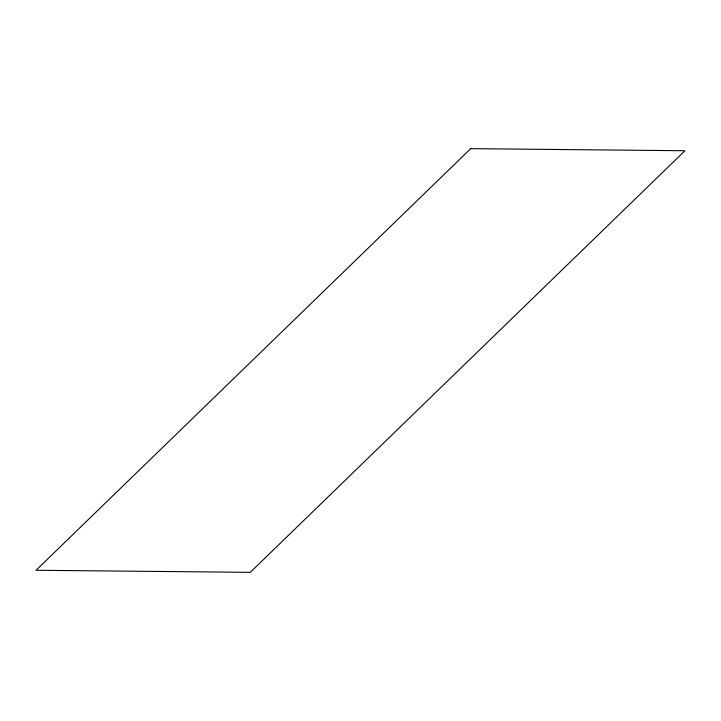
<?xml version="1.0" encoding="UTF-8"?>
<svg xmlns="http://www.w3.org/2000/svg" width="721" height="721" viewBox="0 0 721 721"><rect width="100%" height="100%" fill="white"/><g stroke="black" fill="none" stroke-linecap="round" stroke-linejoin="round"><path stroke-width="1.08" d="M470.705 148.661L36.05 570.266L250.295 572.339L684.95 150.734L470.705 148.661"/></g></svg>
